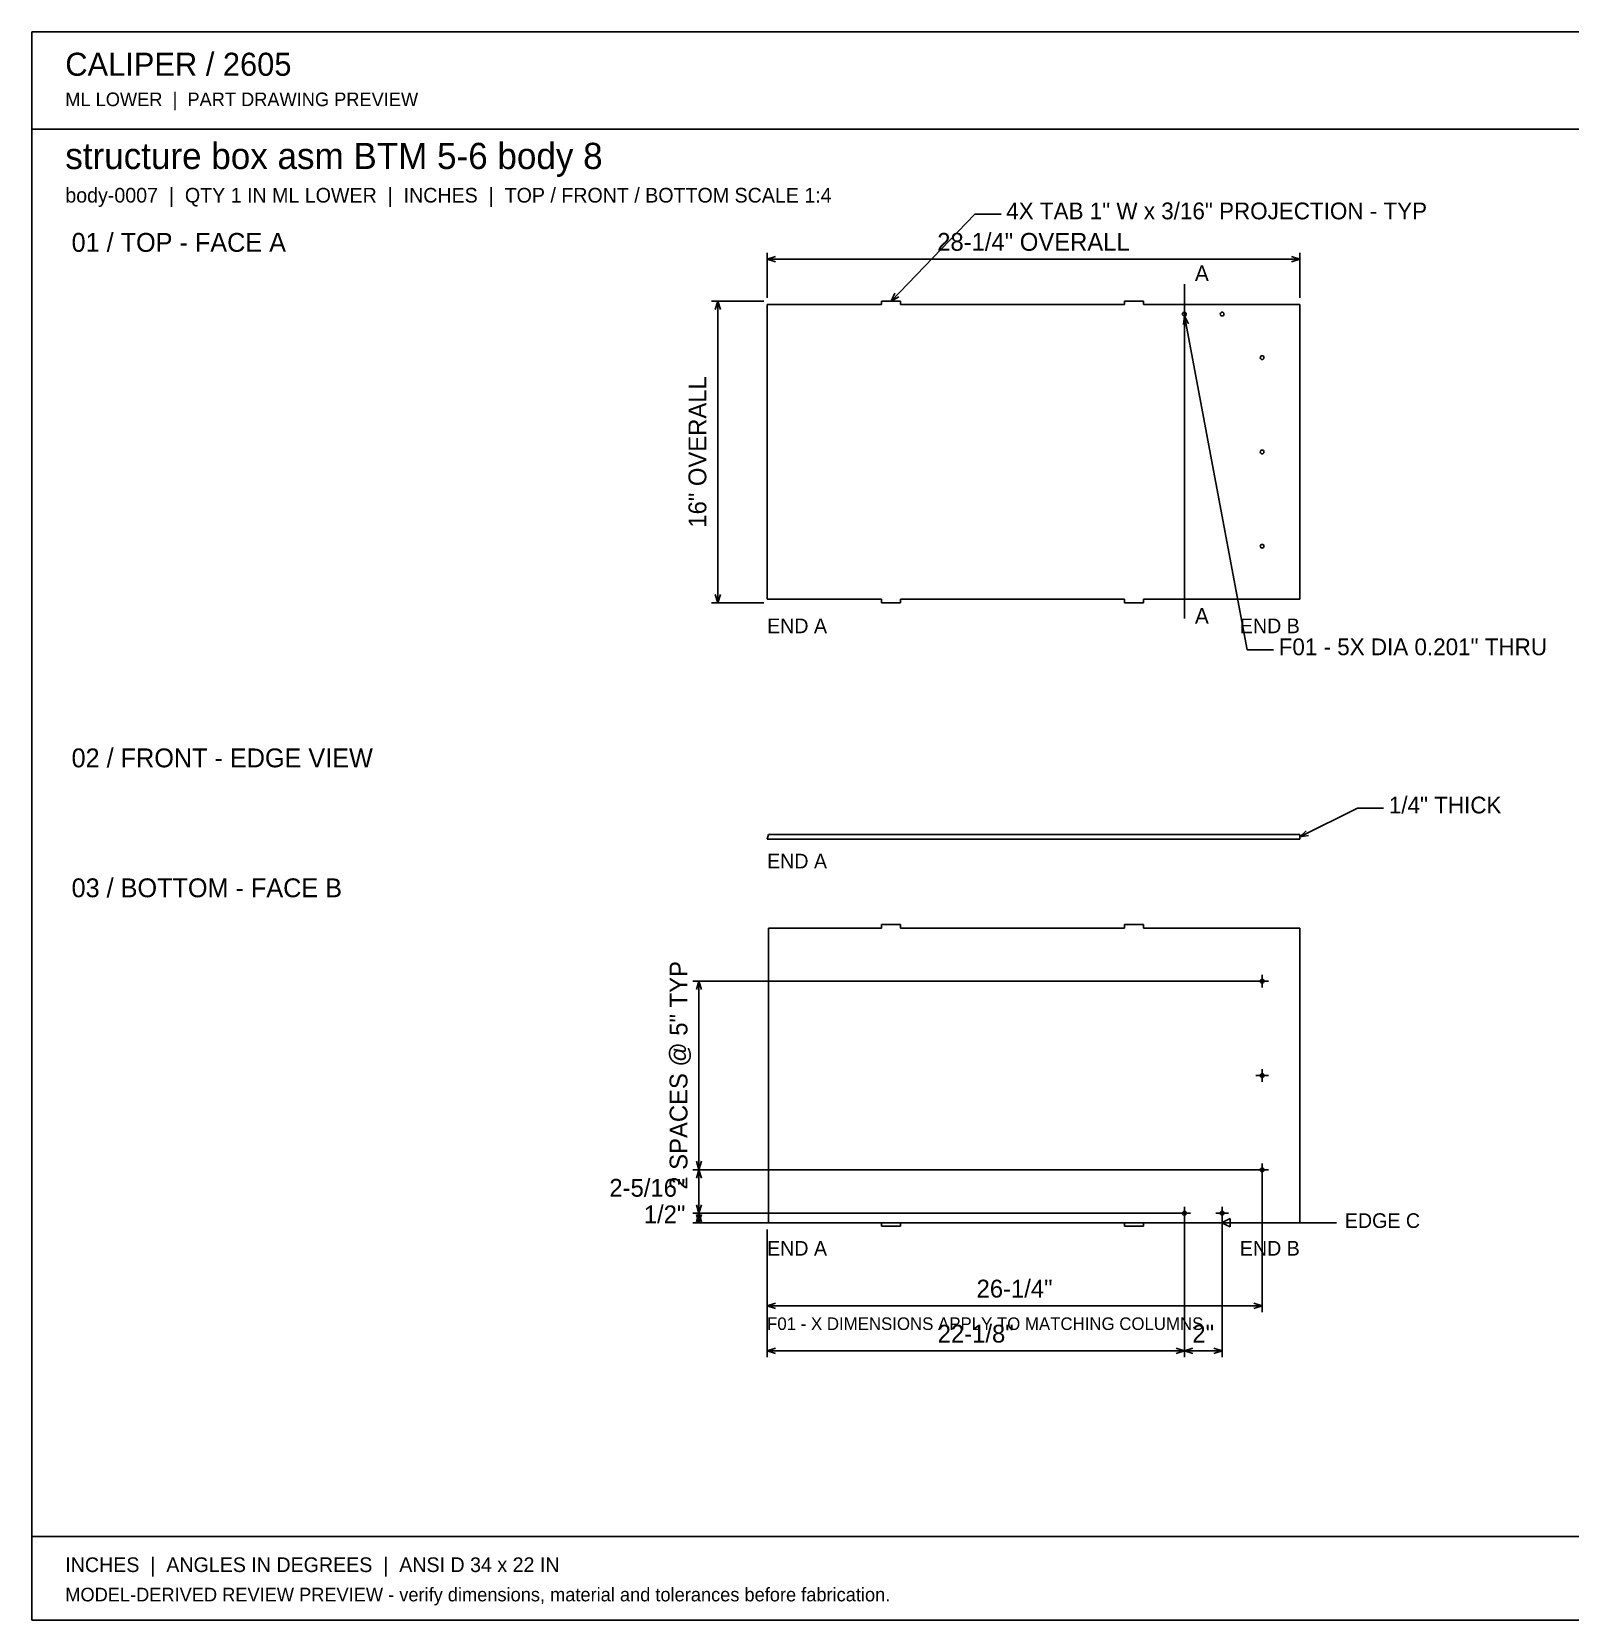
# Model space of a CAD drawing. Header units: inches. Extents: x 2 to 134, y 2 to 86.
# Drawn here: x 1.9 to 83.5, y 1.9 to 86.1 of the extents above; entities that cross this region are included whole.
import ezdxf
from ezdxf.enums import TextEntityAlignment as Align

# ---------------------------------------------------------------- set-up
doc = ezdxf.new("R2010")
doc.units = ezdxf.units.IN
doc.header["$MEASUREMENT"] = 0

msp = doc.modelspace()

# ---------------------------------------------------------------- linework, layer by layer
at = {"layer": 'ANNOTATION'}
for p, q in [((47.449, 71.833), (51.893, 76.444)), ((51.893, 76.444), (53.282, 76.444)), ((40.877, 72), (40.877, 74.389)), ((40.877, 74.056), (41.322, 74.194)), ((68.678, 74.194), (69.123, 74.056)), ((69.123, 72), (69.123, 74.389)), ((40.877, 74.056), (69.123, 74.056)), ((41.322, 73.917), (40.877, 74.056)), ((69.123, 74.056), (68.678, 73.917)), ((63.003, 72.722), (63.003, 55)), ((40.711, 71.833), (37.933, 71.833)), ((38.127, 71.389), (38.266, 71.833)), ((38.266, 71.833), (38.266, 55.833)), ((38.266, 71.833), (38.405, 71.389)), ((47.449, 71.833), (47.657, 72.25)), ((47.857, 72.057), (47.449, 71.833)), ((62.949, 70.583), (63.003, 71.045)), ((63.003, 71.045), (66.336, 53.333)), ((63.003, 71.045), (63.222, 70.634)), ((40.711, 55.833), (37.933, 55.833)), ((38.266, 55.833), (38.127, 56.278)), ((38.405, 56.278), (38.266, 55.833)), ((66.336, 53.333), (67.725, 53.333)), ((69.123, 43.431), (72.178, 44.944)), ((72.178, 44.944), (73.567, 44.944)), ((69.123, 43.431), (69.459, 43.752)), ((69.583, 43.503), (69.123, 43.431)), ((66.956, 35.778), (36.933, 35.778)), ((37.127, 35.333), (37.266, 35.778)), ((37.266, 35.778), (37.266, 25.778)), ((37.266, 35.778), (37.405, 35.333)), ((66.789, 35.778), (67.456, 35.778)), ((67.123, 36.111), (67.123, 35.444)), ((66.789, 30.778), (67.456, 30.778)), ((67.123, 31.111), (67.123, 30.444)), ((37.266, 25.778), (37.127, 26.222)), ((37.405, 26.222), (37.266, 25.778)), ((67.123, 26.111), (67.123, 25.444)), ((66.956, 25.778), (36.933, 25.778)), ((66.956, 25.778), (36.933, 25.778)), ((37.127, 25.333), (37.266, 25.778)), ((37.266, 25.778), (37.266, 23.465)), ((37.266, 25.778), (37.405, 25.333)), ((66.789, 25.778), (67.456, 25.778)), ((67.123, 25.611), (67.123, 18.222)), ((37.266, 23.465), (37.127, 23.91)), ((37.405, 23.91), (37.266, 23.465)), ((63.003, 23.799), (63.003, 23.132)), ((65.003, 23.799), (65.003, 23.132)), ((62.836, 23.465), (36.933, 23.465)), ((62.836, 23.465), (36.933, 23.465)), ((64.813, 22.965), (36.933, 22.965)), ((37.127, 23.021), (37.266, 23.465)), ((37.266, 22.965), (37.127, 23.41)), ((37.266, 23.465), (37.266, 22.965)), ((37.266, 23.465), (37.405, 23.021)), ((37.405, 23.41), (37.266, 22.965)), ((62.67, 23.465), (63.336, 23.465)), ((63.003, 23.299), (63.003, 15.833)), ((63.003, 23.299), (63.003, 15.833)), ((64.67, 23.465), (65.336, 23.465)), ((64.979, 22.965), (65.424, 23.188)), ((64.979, 22.965), (71.067, 22.965)), ((65.424, 22.743), (64.979, 22.965)), ((65.003, 23.299), (65.003, 15.833)), ((65.424, 23.188), (65.424, 22.743)), ((40.877, 22.611), (40.877, 18.222)), ((40.877, 22.611), (40.877, 15.833)), ((40.877, 18.556), (41.322, 18.694)), ((40.877, 18.556), (67.123, 18.556)), ((41.322, 18.417), (40.877, 18.556)), ((66.678, 18.694), (67.123, 18.556)), ((67.123, 18.556), (66.678, 18.417)), ((40.877, 16.167), (41.322, 16.306)), ((40.877, 16.167), (63.003, 16.167)), ((41.322, 16.028), (40.877, 16.167)), ((62.559, 16.306), (63.003, 16.167)), ((63.003, 16.167), (62.559, 16.028)), ((63.003, 16.167), (63.448, 16.306)), ((63.003, 16.167), (65.003, 16.167)), ((63.448, 16.028), (63.003, 16.167)), ((64.559, 16.306), (65.003, 16.167)), ((65.003, 16.167), (64.559, 16.028))]:
    msp.add_line(p, q, dxfattribs=at)
at = {"layer": 'OUTLINE'}
for p, q in [((1.889, 86.111), (134.111, 86.111)), ((1.889, 1.889), (1.889, 86.111)), ((1.889, 80.944), (134.111, 80.944)), ((46.949, 71.646), (40.877, 71.646)), ((40.877, 71.646), (40.877, 56.021)), ((47.949, 71.833), (46.949, 71.833)), ((46.949, 71.833), (46.949, 71.646)), ((47.949, 71.646), (47.949, 71.833)), ((59.836, 71.646), (47.949, 71.646)), ((60.836, 71.833), (59.836, 71.833)), ((59.836, 71.833), (59.836, 71.646)), ((60.836, 71.646), (60.836, 71.833)), ((69.123, 71.646), (60.836, 71.646)), ((69.123, 56.021), (69.123, 71.646)), ((40.877, 56.021), (46.949, 56.021)), ((46.949, 56.021), (46.949, 55.833)), ((46.949, 55.833), (47.949, 55.833)), ((47.949, 55.833), (47.949, 56.021)), ((47.949, 56.021), (59.836, 56.021)), ((59.836, 56.021), (59.836, 55.833)), ((59.836, 55.833), (60.836, 55.833)), ((60.836, 56.021), (69.123, 56.021)), ((60.836, 55.833), (60.836, 56.021)), ((40.877, 43.306), (40.948, 43.556)), ((69.123, 43.306), (40.877, 43.306)), ((40.948, 43.556), (69.123, 43.556)), ((69.123, 43.556), (69.123, 43.306)), ((47.949, 38.778), (46.949, 38.778)), ((46.949, 38.778), (46.949, 38.59)), ((47.949, 38.59), (47.949, 38.778)), ((60.836, 38.778), (59.836, 38.778)), ((59.836, 38.778), (59.836, 38.59)), ((60.836, 38.59), (60.836, 38.778)), ((46.949, 38.59), (40.948, 38.59)), ((40.948, 38.59), (40.948, 22.965)), ((59.836, 38.59), (47.949, 38.59)), ((69.123, 38.59), (60.836, 38.59)), ((69.123, 22.965), (69.123, 38.59)), ((40.948, 22.965), (46.949, 22.965)), ((46.949, 22.965), (46.949, 22.778)), ((46.949, 22.778), (47.949, 22.778)), ((47.949, 22.778), (47.949, 22.965)), ((47.949, 22.965), (59.836, 22.965)), ((59.836, 22.965), (59.836, 22.778)), ((59.836, 22.778), (60.836, 22.778)), ((60.836, 22.965), (69.123, 22.965)), ((60.836, 22.778), (60.836, 22.965)), ((1.889, 6.333), (134.111, 6.333)), ((134.111, 1.889), (1.889, 1.889))]:
    msp.add_line(p, q, dxfattribs=at)
for centre in [(63.003, 71.146), (65.003, 71.146), (67.123, 68.833), (67.123, 63.833), (67.123, 58.833), (67.123, 35.778), (67.123, 30.778), (67.123, 25.778), (63.003, 23.465), (65.003, 23.465)]:
    msp.add_circle(centre, 0.1, dxfattribs=at)

# ---------------------------------------------------------------- texts
at = {"layer": 'ANNOTATION'}
for s, height, p in [('CALIPER / 2605', 1.22222, (3.667, 83.778)), ('ML LOWER  |  PART DRAWING PREVIEW', 0.72222, (3.667, 82.167)), ('structure box asm BTM 5-6 body 8', 1.38889, (3.667, 78.833)), ('body-0007  |  QTY 1 IN ML LOWER  |  INCHES  |  TOP / FRONT / BOTTOM SCALE 1:4', 0.77778, (3.667, 77.056)), ('4X TAB 1" W x 3/16" PROJECTION - TYP', 0.88889, (53.56, 76.167)), ('01 / TOP - FACE A', 1, (4, 74.444)), ('A', 0.833, (63.559, 72.889)), ('END A', 0.7778, (40.877, 54.222)), ('A', 0.833, (63.559, 54.722)), ('F01 - 5X DIA 0.201" THRU', 0.88889, (68.003, 53.056)), ('02 / FRONT - EDGE VIEW', 1, (4, 47.111)), ('1/4" THICK', 0.8889, (73.845, 44.667)), ('END A', 0.7778, (40.877, 41.75)), ('03 / BOTTOM - FACE B', 1, (4, 40.222)), ('EDGE C', 0.7778, (71.512, 22.688)), ('END A', 0.7778, (40.877, 21.222)), ('F01 - X DIMENSIONS APPLY TO MATCHING COLUMNS', 0.66667, (40.877, 17.278)), ('INCHES  |  ANGLES IN DEGREES  |  ANSI D 34 x 22 IN', 0.77778, (3.667, 4.444)), ('MODEL-DERIVED REVIEW PREVIEW - verify dimensions, material and tolerances before fabrication.', 0.72222, (3.667, 2.889))]:
    msp.add_text(s, height=height, dxfattribs=at).set_placement(p)
for s, height, p in [('28-1/4" OVERALL', 0.94444, (55, 74.5)), ('26-1/4"', 0.9444, (54, 19)), ('22-1/8"', 0.9444, (51.94, 16.611)), ('2"', 0.9444, (64.003, 16.611))]:
    msp.add_text(s, height=height, dxfattribs=at).set_placement(p, align=Align.CENTER)
for s, p in [('16" OVERALL', (37.655, 63.833)), ('2 SPACES @ 5" TYP', (36.655, 30.778))]:
    msp.add_text(s, height=0.94444, rotation=90, dxfattribs=at).set_placement(p, align=Align.CENTER)
for s, height, p in [('END B', 0.7778, (69.123, 54.222)), ('2-5/16"', 0.9444, (36.544, 24.344)), ('1/2"', 0.9444, (36.544, 22.938)), ('END B', 0.7778, (69.123, 21.222))]:
    msp.add_text(s, height=height, dxfattribs=at).set_placement(p, align=Align.RIGHT)

doc.saveas('drawing.dxf')
